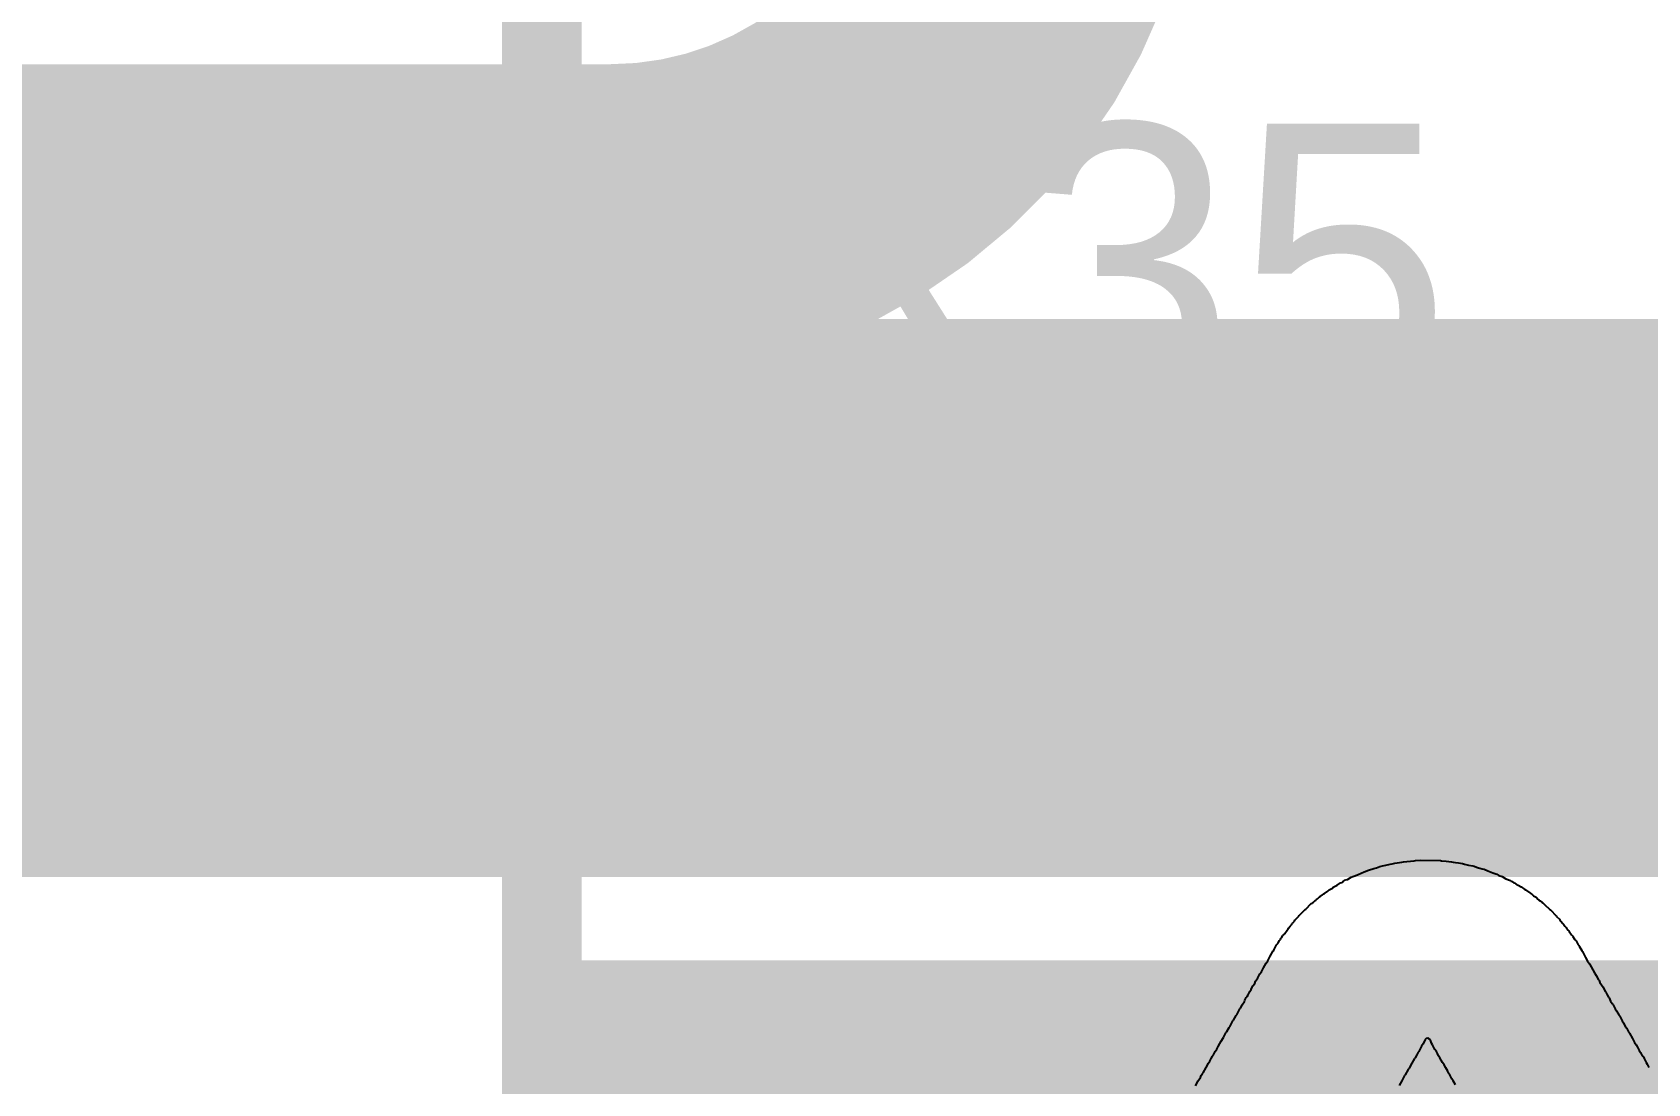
# Model space of a CAD drawing. Header units: inches. Extents: x 0 to 11.3, y 0 to 5.5.
# Drawn here: x 2.1412 to 2.344, y 1.5576 to 1.6895 of the extents above; entities that cross this region are included whole.
import ezdxf

# ---------------------------------------------------------------- set-up
doc = ezdxf.new("R2010")
doc.units = ezdxf.units.IN
doc.header["$MEASUREMENT"] = 0
for name, color, linetype in [('Bottom Layer', 5, 'Continuous'), ('Bottom Overlay', 54, 'Continuous'), ('Bottom Paste', 16, 'Continuous'), ('Bottom Solder', 6, 'Continuous'), ('Top Layer', 1, 'Continuous'), ('Top Overlay', 2, 'Continuous')]:
    doc.layers.add(name, color=color, linetype=linetype)
doc.styles.add('Arial', font='', dxfattribs={"height": 0.2})
doc.styles.get('Arial').set_extended_font_data('Arial')

# ---------------------------------------------------------------- blocks, each defined once
blk = doc.blocks.new('RES_2512_B_23')
at = {"layer": 'Bottom Layer'}
for points in [[(-0.15945, 0.06693), (-0.09646, 0.06693), (-0.09646, -0.06693), (-0.15945, -0.06693)], [(0.09646, 0.06693), (0.15945, 0.06693), (0.15945, -0.06693), (0.09646, -0.06693)]]:
    blk.add_hatch(color=5, dxfattribs=at).paths.add_polyline_path(points)
at = {"layer": 'Bottom Paste'}
for points in [[(-0.15945, 0.06693), (-0.09646, 0.06693), (-0.09646, -0.06693), (-0.15945, -0.06693)], [(0.09646, 0.06693), (0.15945, 0.06693), (0.15945, -0.06693), (0.09646, -0.06693)]]:
    blk.add_hatch(color=16, dxfattribs=at).paths.add_polyline_path(points)
at = {"layer": 'Bottom Solder'}
for points in [[(-0.16345, 0.07093), (-0.09246, 0.07093), (-0.09246, -0.07093), (-0.16345, -0.07093)], [(0.09246, 0.07093), (0.16345, 0.07093), (0.16345, -0.07093), (0.09246, -0.07093)]]:
    blk.add_hatch(color=6, dxfattribs=at).paths.add_polyline_path(points)
at = {"layer": 'Bottom Overlay'}
for points in [[(-0.167, 0.073, 0.01, 0.01, 0), (-0.167, -0.073, 0.01, 0.01, 0)], [(-0.167, 0.073, 0.01, 0.01, 0), (0.16679, 0.073, 0.01, 0.01, 0)], [(0.16679, 0.073, 0.01, 0.01, 0), (0.16679, -0.073, 0.01, 0.01, 0)], [(-0.167, -0.073, 0.01, 0.01, 0), (0.16679, -0.073, 0.01, 0.01, 0)]]:
    blk.add_lwpolyline(points, format="xyseb", dxfattribs=at)
for points in [[(-0.1695, 0.073, 0.005, 0.005, 1), (-0.1645, 0.073, 0.005, 0.005, 1)], [(-0.1695, 0.073, 0.005, 0.005, 1), (-0.1645, 0.073, 0.005, 0.005, 1)], [(0.16429, 0.073, 0.005, 0.005, 1), (0.16929, 0.073, 0.005, 0.005, 1)], [(0.16429, 0.073, 0.005, 0.005, 1), (0.16929, 0.073, 0.005, 0.005, 1)], [(-0.1695, -0.073, 0.005, 0.005, 1), (-0.1645, -0.073, 0.005, 0.005, 1)], [(-0.1695, -0.073, 0.005, 0.005, 1), (-0.1645, -0.073, 0.005, 0.005, 1)], [(0.16429, -0.073, 0.005, 0.005, 1), (0.16929, -0.073, 0.005, 0.005, 1)], [(0.16429, -0.073, 0.005, 0.005, 1), (0.16929, -0.073, 0.005, 0.005, 1)]]:
    blk.add_lwpolyline(points, format="xyseb", close=True, dxfattribs=at)

msp = doc.modelspace()

# ---------------------------------------------------------------- linework, layer by layer
at = {"layer": 'Bottom Layer'}
for points in [[(2.26816, 1.71991, 0.04, 0.04, -0.414214), (2.21379, 1.66554, 0.04, 0.04, 0)], [(2.11881, 1.66554, 0.04, 0.04, 0), (2.21379, 1.66554, 0.04, 0.04, 0)]]:
    msp.add_lwpolyline(points, format="xyseb", dxfattribs=at)
msp.add_lwpolyline([(2.20379, 1.66554, 0.02, 0.02, 1), (2.22379, 1.66554, 0.02, 0.02, 1)], format="xyseb", close=True, dxfattribs=at)
msp.add_lwpolyline([(2.20379, 1.66554, 0.02, 0.02, 1), (2.22379, 1.66554, 0.02, 0.02, 1)], format="xyseb", close=True, dxfattribs=at)
at = {"layer": 'Top Layer'}
msp.add_lwpolyline([(1.44717, 1.61855, 0.07, 0.07, 0), (2.89588, 1.61855, 0.07, 0.07, 0)], format="xyseb", dxfattribs=at)
at = {"layer": 'Top Overlay'}
for p, q in [((2.30697, 1.58361), (2.30752, 1.58381)), ((2.30752, 1.58381), (2.30808, 1.58405)), ((2.30808, 1.58405), (2.3083, 1.58414)), ((2.3083, 1.58414), (2.30858, 1.58425)), ((2.30858, 1.58425), (2.30894, 1.58438)), ((2.30894, 1.58438), (2.30916, 1.58447)), ((2.30916, 1.58447), (2.30934, 1.58452)), ((2.30934, 1.58452), (2.30958, 1.58458)), ((2.30958, 1.58458), (2.30993, 1.58467)), ((2.30993, 1.58467), (2.31033, 1.58485)), ((2.31033, 1.58485), (2.31069, 1.58494)), ((2.31069, 1.58494), (2.31111, 1.585)), ((2.31111, 1.585), (2.31164, 1.58514)), ((2.31164, 1.58514), (2.31188, 1.5852)), ((2.31188, 1.5852), (2.31224, 1.58529)), ((2.31224, 1.58529), (2.3131, 1.5854)), ((2.3131, 1.5854), (2.31332, 1.58545)), ((2.31332, 1.58545), (2.31372, 1.58549)), ((2.31372, 1.58549), (2.31467, 1.58556)), ((2.31467, 1.58556), (2.3148, 1.5856)), ((2.3148, 1.5856), (2.31551, 1.58565)), ((2.31551, 1.58565), (2.31795, 1.5856)), ((2.31795, 1.5856), (2.31808, 1.58556)), ((2.31808, 1.58556), (2.31866, 1.58551)), ((2.31866, 1.58551), (2.31934, 1.58545)), ((2.31934, 1.58545), (2.31956, 1.5854)), ((2.31956, 1.5854), (2.31983, 1.58536)), ((2.31983, 1.58536), (2.32023, 1.58531)), ((2.32023, 1.58531), (2.32071, 1.58523)), ((2.32071, 1.58523), (2.32096, 1.58516)), ((2.32096, 1.58516), (2.32149, 1.58503)), ((2.32149, 1.58503), (2.32202, 1.58494)), ((2.32202, 1.58494), (2.3222, 1.58489)), ((2.3222, 1.58489), (2.32249, 1.58478)), ((2.32249, 1.58478), (2.32271, 1.58469)), ((2.32271, 1.58469), (2.32291, 1.58463)), ((2.32291, 1.58463), (2.32319, 1.58456)), ((2.32319, 1.58456), (2.32344, 1.5845)), ((2.32344, 1.5845), (2.32388, 1.58432)), ((2.32388, 1.58432), (2.3243, 1.58416)), ((2.3243, 1.58416), (2.32452, 1.58407)), ((2.32452, 1.58407), (2.32501, 1.5839)), ((2.32501, 1.5839), (2.3253, 1.58374)), ((2.3253, 1.58374), (2.32572, 1.58359)), ((2.30338, 1.58148), (2.3038, 1.58177)), ((2.3038, 1.58177), (2.304, 1.58193)), ((2.304, 1.58193), (2.3044, 1.58215)), ((2.3044, 1.58215), (2.30449, 1.58224)), ((2.30449, 1.58224), (2.30458, 1.58228)), ((2.30458, 1.58228), (2.30498, 1.5825)), ((2.30498, 1.5825), (2.30542, 1.58281)), ((2.30542, 1.58281), (2.3056, 1.58286)), ((2.3056, 1.58286), (2.30568, 1.58295)), ((2.30568, 1.58295), (2.30577, 1.58299)), ((2.30577, 1.58299), (2.30604, 1.58317)), ((2.30604, 1.58317), (2.30628, 1.58323)), ((2.30628, 1.58323), (2.30673, 1.5835)), ((2.30673, 1.5835), (2.30697, 1.58361)), ((2.32572, 1.58359), (2.32616, 1.58332)), ((2.32616, 1.58332), (2.32674, 1.5831)), ((2.32674, 1.5831), (2.3268, 1.58303)), ((2.3268, 1.58303), (2.32689, 1.58299)), ((2.32689, 1.58299), (2.32716, 1.58281)), ((2.32716, 1.58281), (2.32733, 1.58277)), ((2.32733, 1.58277), (2.32742, 1.58268)), ((2.32742, 1.58268), (2.32751, 1.58264)), ((2.32751, 1.58264), (2.3276, 1.58255)), ((2.3276, 1.58255), (2.32769, 1.5825)), ((2.32769, 1.5825), (2.32809, 1.58228)), ((2.32809, 1.58228), (2.32853, 1.58197)), ((2.32853, 1.58197), (2.32862, 1.58193)), ((2.32862, 1.58193), (2.32919, 1.58153)), ((2.30104, 1.57949), (2.30174, 1.5802)), ((2.30174, 1.5802), (2.30183, 1.58025)), ((2.30183, 1.58025), (2.30192, 1.58033)), ((2.30192, 1.58033), (2.30201, 1.58038)), ((2.30201, 1.58038), (2.30223, 1.5806)), ((2.30223, 1.5806), (2.30232, 1.58064)), ((2.30232, 1.58064), (2.30241, 1.58073)), ((2.30241, 1.58073), (2.3025, 1.58078)), ((2.3025, 1.58078), (2.30276, 1.58104)), ((2.30276, 1.58104), (2.30285, 1.58109)), ((2.30285, 1.58109), (2.30316, 1.58131)), ((2.30316, 1.58131), (2.30329, 1.58144)), ((2.30329, 1.58144), (2.30338, 1.58148)), ((2.32919, 1.58153), (2.32928, 1.58148)), ((2.32928, 1.58148), (2.32952, 1.58129)), ((2.32952, 1.58129), (2.32964, 1.58117)), ((2.32964, 1.58117), (2.32995, 1.581)), ((2.32995, 1.581), (2.33021, 1.58073)), ((2.33021, 1.58073), (2.3303, 1.58069)), ((2.3303, 1.58069), (2.33039, 1.5806)), ((2.33039, 1.5806), (2.33048, 1.58055)), ((2.33048, 1.58055), (2.3307, 1.58033)), ((2.3307, 1.58033), (2.33079, 1.58029)), ((2.33079, 1.58029), (2.33103, 1.58009)), ((2.33103, 1.58009), (2.33167, 1.57945)), ((2.29924, 1.57752), (2.29929, 1.57761)), ((2.29929, 1.57761), (2.29938, 1.5777)), ((2.29938, 1.5777), (2.29942, 1.57779)), ((2.29942, 1.57779), (2.29964, 1.57801)), ((2.29964, 1.57801), (2.29969, 1.5781)), ((2.29969, 1.5781), (2.29977, 1.57819)), ((2.29977, 1.57819), (2.29982, 1.57828)), ((2.29982, 1.57828), (2.30017, 1.57863)), ((2.30017, 1.57863), (2.30022, 1.57872)), ((2.30022, 1.57872), (2.30095, 1.57945)), ((2.30095, 1.57945), (2.30104, 1.57949)), ((2.33167, 1.57945), (2.33176, 1.5794)), ((2.33176, 1.5794), (2.33249, 1.57867)), ((2.33249, 1.57867), (2.33254, 1.57858)), ((2.33254, 1.57858), (2.33289, 1.57823)), ((2.33289, 1.57823), (2.33293, 1.57814)), ((2.33293, 1.57814), (2.33302, 1.57805)), ((2.33302, 1.57805), (2.33307, 1.57797)), ((2.33307, 1.57797), (2.33333, 1.5777)), ((2.33333, 1.5777), (2.33338, 1.57761)), ((2.33338, 1.57761), (2.33358, 1.57737)), ((2.29774, 1.57557), (2.29787, 1.57571)), ((2.29787, 1.57571), (2.29792, 1.5758)), ((2.29792, 1.5758), (2.298, 1.57588)), ((2.298, 1.57588), (2.29818, 1.57619)), ((2.29818, 1.57619), (2.29836, 1.57637)), ((2.29836, 1.57637), (2.2984, 1.57646)), ((2.2984, 1.57646), (2.29869, 1.57688)), ((2.29869, 1.57688), (2.29884, 1.57704)), ((2.29884, 1.57704), (2.29889, 1.57712)), ((2.29889, 1.57712), (2.29909, 1.57737)), ((2.29909, 1.57737), (2.29924, 1.57752)), ((2.33358, 1.57737), (2.33373, 1.57721)), ((2.33373, 1.57721), (2.33377, 1.57712)), ((2.33377, 1.57712), (2.33397, 1.57688)), ((2.33397, 1.57688), (2.33408, 1.57677)), ((2.33408, 1.57677), (2.33413, 1.57668)), ((2.33413, 1.57668), (2.33442, 1.57626)), ((2.33442, 1.57626), (2.33453, 1.57615)), ((2.33453, 1.57615), (2.33457, 1.57606)), ((2.33457, 1.57606), (2.33479, 1.57575)), ((2.33479, 1.57575), (2.33484, 1.57566)), ((2.33484, 1.57566), (2.33497, 1.57553)), ((2.29628, 1.57301), (2.29659, 1.57358)), ((2.29659, 1.57358), (2.29694, 1.57425)), ((2.29694, 1.57425), (2.29703, 1.57433)), ((2.29703, 1.57433), (2.29707, 1.57442)), ((2.29707, 1.57442), (2.29738, 1.575)), ((2.29738, 1.575), (2.29747, 1.57509)), ((2.29747, 1.57509), (2.29752, 1.57518)), ((2.29752, 1.57518), (2.29774, 1.57557)), ((2.33497, 1.57553), (2.33524, 1.57504)), ((2.33524, 1.57504), (2.33532, 1.57495)), ((2.33532, 1.57495), (2.33537, 1.57487)), ((2.33537, 1.57487), (2.33568, 1.57429)), ((2.33568, 1.57429), (2.33577, 1.5742)), ((2.33577, 1.5742), (2.33617, 1.57345)), ((2.2953, 1.57137), (2.29548, 1.57163)), ((2.29548, 1.57163), (2.29575, 1.57212)), ((2.29575, 1.57212), (2.29606, 1.5727)), ((2.29606, 1.5727), (2.29628, 1.57301)), ((2.33617, 1.57345), (2.33643, 1.57296)), ((2.33643, 1.57296), (2.33665, 1.57265)), ((2.33665, 1.57265), (2.33727, 1.5715)), ((2.2942, 1.56942), (2.29431, 1.56971)), ((2.29431, 1.56971), (2.29437, 1.56978)), ((2.29437, 1.56978), (2.29442, 1.56986)), ((2.29442, 1.56986), (2.29464, 1.57017)), ((2.29464, 1.57017), (2.29475, 1.57046)), ((2.29475, 1.57046), (2.29486, 1.57062)), ((2.29486, 1.57062), (2.29504, 1.57088)), ((2.29504, 1.57088), (2.2953, 1.57137)), ((2.33727, 1.5715), (2.33749, 1.57119)), ((2.33749, 1.57119), (2.3378, 1.57062)), ((2.3378, 1.57062), (2.33789, 1.57053)), ((2.33789, 1.57053), (2.33798, 1.57031)), ((2.33798, 1.57031), (2.33816, 1.57)), ((2.33816, 1.57), (2.33838, 1.56969)), ((2.33838, 1.56969), (2.33849, 1.5694)), ((2.293, 1.56738), (2.29305, 1.56747)), ((2.29305, 1.56747), (2.29336, 1.56792)), ((2.29336, 1.56792), (2.2934, 1.56809)), ((2.2934, 1.56809), (2.29358, 1.5684)), ((2.29358, 1.5684), (2.29371, 1.56854)), ((2.29371, 1.56854), (2.2938, 1.56876)), ((2.2938, 1.56876), (2.29402, 1.56916)), ((2.29402, 1.56916), (2.2942, 1.56942)), ((2.33849, 1.5694), (2.33867, 1.56913)), ((2.33867, 1.56913), (2.33873, 1.56907)), ((2.33873, 1.56907), (2.33887, 1.56876)), ((2.33887, 1.56876), (2.33904, 1.56845)), ((2.33904, 1.56845), (2.33913, 1.56836)), ((2.33913, 1.56836), (2.33931, 1.56796)), ((2.33931, 1.56796), (2.33949, 1.56765)), ((2.33949, 1.56765), (2.33957, 1.56756)), ((2.33957, 1.56756), (2.33962, 1.56747)), ((2.33962, 1.56747), (2.33988, 1.56699)), ((2.29154, 1.56482), (2.29189, 1.56548)), ((2.29189, 1.56548), (2.29198, 1.56557)), ((2.29198, 1.56557), (2.29229, 1.56614)), ((2.29229, 1.56614), (2.29238, 1.56623)), ((2.29238, 1.56623), (2.29278, 1.56699)), ((2.29278, 1.56699), (2.29287, 1.56707)), ((2.29287, 1.56707), (2.293, 1.56738)), ((2.33988, 1.56699), (2.34006, 1.56672)), ((2.34006, 1.56672), (2.34037, 1.56614)), ((2.34037, 1.56614), (2.34046, 1.56606)), ((2.34046, 1.56606), (2.34077, 1.56548)), ((2.34077, 1.56548), (2.34095, 1.56522)), ((2.2907, 1.5634), (2.29101, 1.56398)), ((2.29101, 1.56398), (2.2911, 1.56406)), ((2.2911, 1.56406), (2.29114, 1.56415)), ((2.29114, 1.56415), (2.29141, 1.56464)), ((2.29141, 1.56464), (2.2915, 1.56473)), ((2.2915, 1.56473), (2.29154, 1.56482)), ((2.34095, 1.56522), (2.34106, 1.56493)), ((2.34106, 1.56493), (2.34123, 1.56466)), ((2.34123, 1.56466), (2.3413, 1.5646)), ((2.3413, 1.5646), (2.34134, 1.56451)), ((2.34134, 1.56451), (2.34161, 1.56402)), ((2.34161, 1.56402), (2.3417, 1.56393)), ((2.3417, 1.56393), (2.34205, 1.56327)), ((2.28946, 1.56123), (2.28968, 1.56163)), ((2.28968, 1.56163), (2.2899, 1.56194)), ((2.2899, 1.56194), (2.29004, 1.56225)), ((2.29004, 1.56225), (2.29026, 1.56265)), ((2.29026, 1.56265), (2.29043, 1.56291)), ((2.29043, 1.56291), (2.2907, 1.5634)), ((2.31514, 1.56154), (2.315, 1.56123)), ((2.31523, 1.56163), (2.31514, 1.56154)), ((2.31558, 1.56229), (2.31523, 1.56163)), ((2.3158, 1.5626), (2.31558, 1.56229)), ((2.31584, 1.56269), (2.3158, 1.5626)), ((2.31602, 1.56313), (2.31584, 1.56269)), ((2.31618, 1.56325), (2.31602, 1.56313)), ((2.31635, 1.56329), (2.31618, 1.56325)), ((2.31658, 1.5632), (2.31635, 1.56329)), ((2.31673, 1.56291), (2.31658, 1.5632)), ((2.31682, 1.56269), (2.31673, 1.56291)), ((2.31695, 1.56247), (2.31682, 1.56269)), ((2.31726, 1.56189), (2.31695, 1.56247)), ((2.31744, 1.56163), (2.31726, 1.56189)), ((2.31759, 1.56139), (2.31744, 1.56163)), ((2.34205, 1.56327), (2.34232, 1.56278)), ((2.34232, 1.56278), (2.34254, 1.56247)), ((2.34254, 1.56247), (2.34267, 1.56216)), ((2.34267, 1.56216), (2.34289, 1.56176)), ((2.34289, 1.56176), (2.34307, 1.5615)), ((2.34307, 1.5615), (2.34329, 1.5611)), ((2.28818, 1.55897), (2.28853, 1.55964)), ((2.28853, 1.55964), (2.28871, 1.5599)), ((2.28871, 1.5599), (2.2888, 1.56012)), ((2.2888, 1.56012), (2.28902, 1.56043)), ((2.28902, 1.56043), (2.28915, 1.56074)), ((2.28915, 1.56074), (2.28933, 1.56105)), ((2.28933, 1.56105), (2.28942, 1.56114)), ((2.28942, 1.56114), (2.28946, 1.56123)), ((2.3139, 1.55937), (2.31354, 1.55871)), ((2.31394, 1.55946), (2.3139, 1.55937)), ((2.31403, 1.55955), (2.31394, 1.55946)), ((2.31438, 1.56017), (2.31403, 1.55955)), ((2.31469, 1.56074), (2.31438, 1.56017)), ((2.31478, 1.56083), (2.31469, 1.56074)), ((2.315, 1.56123), (2.31478, 1.56083)), ((2.3177, 1.5611), (2.31759, 1.56139)), ((2.31788, 1.56083), (2.3177, 1.5611)), ((2.31819, 1.56026), (2.31788, 1.56083)), ((2.31841, 1.55995), (2.31819, 1.56026)), ((2.31861, 1.55957), (2.31841, 1.55995)), ((2.3189, 1.55915), (2.31861, 1.55957)), ((2.34329, 1.5611), (2.34343, 1.56097)), ((2.34343, 1.56097), (2.34351, 1.56074)), ((2.34351, 1.56074), (2.34378, 1.56026)), ((2.34378, 1.56026), (2.34391, 1.56004)), ((2.34391, 1.56004), (2.34413, 1.55964)), ((2.2872, 1.55733), (2.28738, 1.5576)), ((2.28738, 1.5576), (2.28747, 1.55782)), ((2.28747, 1.55782), (2.28751, 1.55791)), ((2.28751, 1.55791), (2.28782, 1.55835)), ((2.28782, 1.55835), (2.28793, 1.55864)), ((2.28793, 1.55864), (2.28809, 1.55888)), ((2.28809, 1.55888), (2.28818, 1.55897)), ((2.3131, 1.55795), (2.31279, 1.55738)), ((2.31345, 1.55862), (2.3131, 1.55795)), ((2.31354, 1.55871), (2.31345, 1.55862)), ((2.31894, 1.55897), (2.3189, 1.55915)), ((2.31912, 1.55871), (2.31894, 1.55897)), ((2.31939, 1.55822), (2.31912, 1.55871)), ((2.31956, 1.55795), (2.31939, 1.55822)), ((2.31983, 1.55747), (2.31956, 1.55795))]:
    msp.add_line(p, q, dxfattribs=at)

# ---------------------------------------------------------------- block references
at = {"rotation": 90}
msp.add_blockref('RES_2512_B_23', (2.27816, 1.66554), dxfattribs=at)

# ---------------------------------------------------------------- texts
at = {"layer": 'Top Overlay', "style": 'Arial'}
msp.add_text('R35', height=0.035, dxfattribs=at).set_placement((2.22962, 1.64309))

doc.saveas('drawing.dxf')
